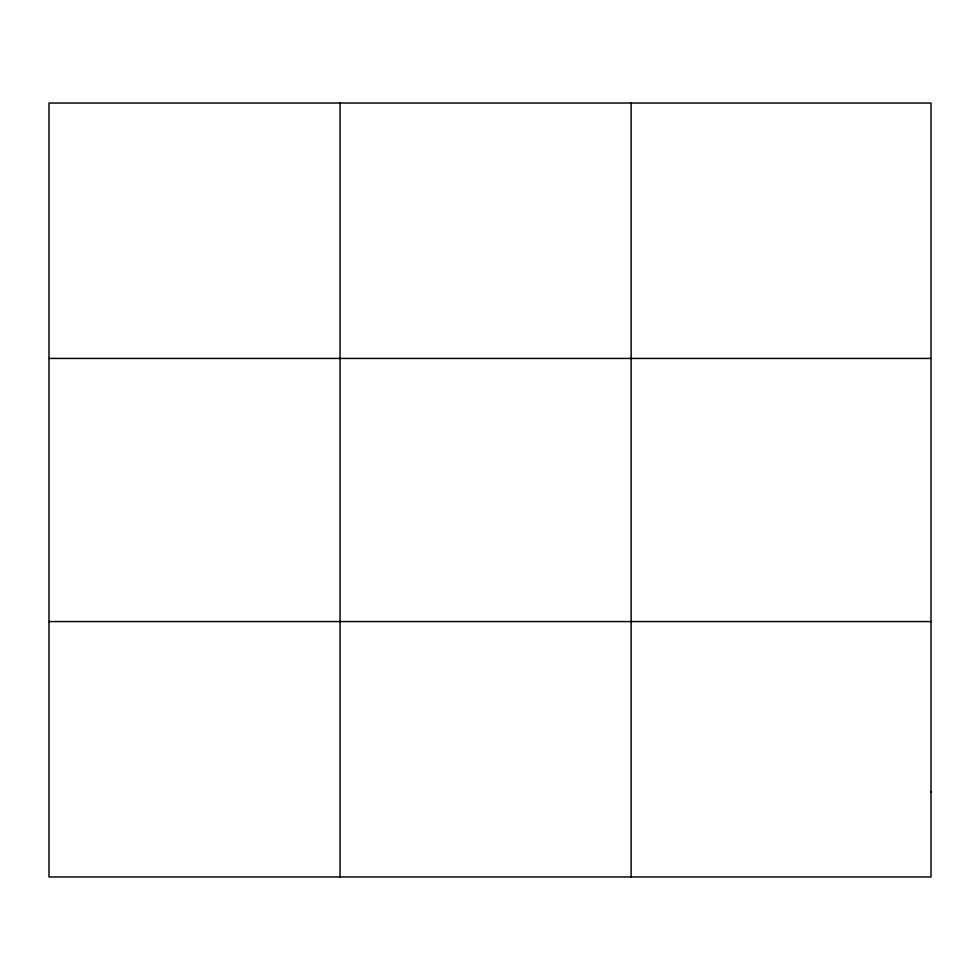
<?xml version="1.0" encoding="UTF-8"?>
<svg xmlns="http://www.w3.org/2000/svg" width="980" height="980" viewBox="0 0 980 980"><rect width="100%" height="100%" fill="white"/><g stroke="black" fill="none" stroke-linecap="round" stroke-linejoin="round"><path stroke-width="1.47" d="M340.06 876.965L340.06 103.035M631.12 876.965L631.12 103.035M49 358.435L931 358.435M49 621.565L931 621.565M931 791.828L931 876.965L49 876.965L49 103.035L931 103.035L931 791.828"/></g></svg>
